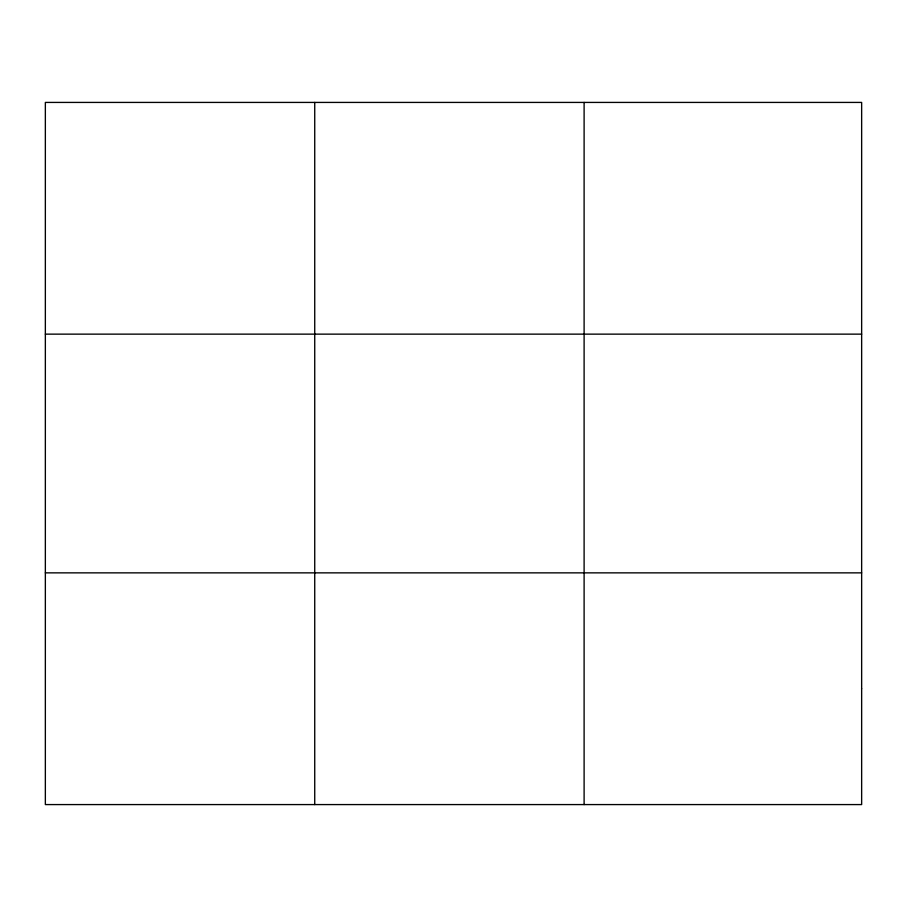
<?xml version="1.0" encoding="UTF-8"?>
<svg xmlns="http://www.w3.org/2000/svg" width="907" height="907" viewBox="0 0 907 907"><rect width="100%" height="100%" fill="white"/><g stroke="black" fill="none" stroke-linecap="round" stroke-linejoin="round"><path stroke-width="1.36" d="M314.729 804.577L314.729 102.423M584.108 804.577L584.108 102.423M45.35 334.139L861.65 334.139M45.35 572.861L861.65 572.861M861.65 688.719L861.65 804.577L45.35 804.577L45.35 102.423L861.65 102.423L861.65 688.719"/></g></svg>
